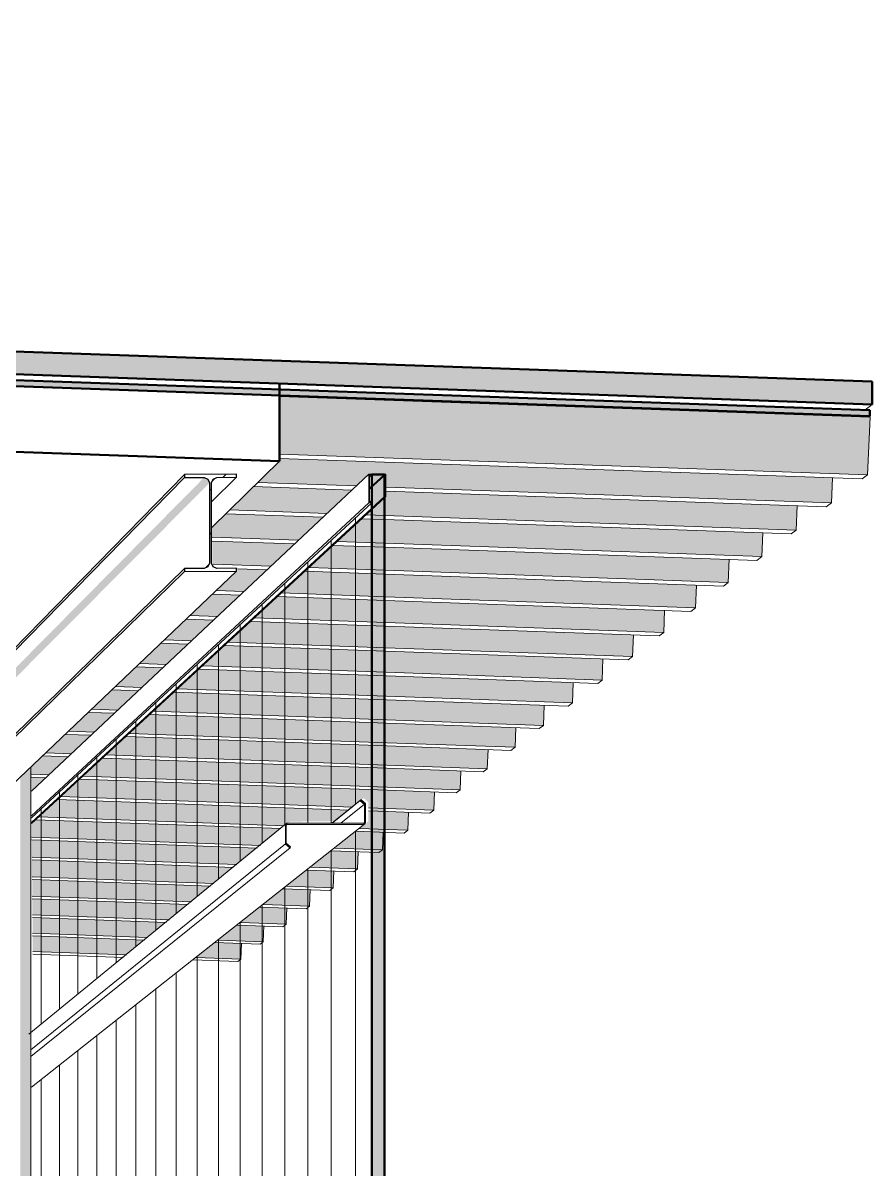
# Model space of a CAD drawing. Header units: inches. Extents: x 27328 to 52026, y -4075 to 4147.
# Drawn here: x 49625.6485 to 49625.7178, y 60.1207 to 60.2142 of the extents above; entities that cross this region are included whole.
import ezdxf

# ---------------------------------------------------------------- set-up
doc = ezdxf.new("R2010")
doc.units = ezdxf.units.IN
doc.header["$MEASUREMENT"] = 0
for name, color, linetype, lineweight in [('A-CLNG', 13, 'Continuous', 9), ('A-GLAZ-CURT', 52, 'Continuous', 9), ('A-GLAZ-CWMG', 51, 'Continuous', 9), ('A-ROOF', 132, 'Continuous', 9), ('A-WALL', 113, 'Continuous', 9), ('A-WALL-PATT', 111, 'Continuous', 9), ('S-BEAM', 12, 'Continuous', 9)]:
    doc.layers.add(name, color=color, linetype=linetype, lineweight=lineweight)

# ---------------------------------------------------------------- blocks, each defined once
blk = doc.blocks.new('FP_191-mezzanine - perspective')
at = {"layer": 'A-WALL-PATT'}
for p, q in [((23036.039982, 60.150425), (23036.039982, 60.173779)), ((23036.038023, 60.148893), (23036.038023, 60.171966)), ((23036.036105, 60.148893), (23036.036105, 60.17019)), ((23036.034226, 60.148738), (23036.034226, 60.16845)), ((23036.032384, 60.147231), (23036.032384, 60.166746)), ((23036.03058, 60.145755), (23036.03058, 60.165076)), ((23036.028812, 60.144307), (23036.028812, 60.163439)), ((23036.027078, 60.142896), (23036.027078, 60.161834)), ((23036.025378, 60.141507), (23036.025378, 60.16026)), ((23036.02371, 60.140144), (23036.02371, 60.158717)), ((23036.022075, 60.138807), (23036.022075, 60.157203)), ((23036.02047, 60.137495), (23036.02047, 60.155718)), ((23036.018896, 60.136209), (23036.018896, 60.15426)), ((23036.01735, 60.134945), (23036.01735, 60.15283)), ((23036.015833, 60.133706), (23036.015833, 60.151425)), ((23036.014344, 60.132488), (23036.014344, 60.150047)), ((23036.039982, 60.119239), (23036.039982, 60.148233)), ((23036.038023, 60.117995), (23036.038023, 60.146687)), ((23036.036105, 60.117631), (23036.036105, 60.145174)), ((23036.034226, 60.117502), (23036.034226, 60.143691)), ((23036.032384, 60.116312), (23036.032384, 60.142238)), ((23036.03058, 60.115147), (23036.03058, 60.140815)), ((23036.028812, 60.114004), (23036.028812, 60.139412)), ((23036.027078, 60.112885), (23036.027078, 60.138043)), ((23036.025378, 60.111786), (23036.025378, 60.136701)), ((23036.02371, 60.110709), (23036.02371, 60.135385)), ((23036.022075, 60.109653), (23036.022075, 60.134093)), ((23036.02047, 60.108617), (23036.02047, 60.132826)), ((23036.018896, 60.1076), (23036.018896, 60.131583)), ((23036.01735, 60.106601), (23036.01735, 60.130363)), ((23036.015833, 60.105621), (23036.015833, 60.129165)), ((23036.014344, 60.104659), (23036.014344, 60.127989)), ((23036.039982, 60.08637), (23036.039982, 60.117102)), ((23036.038023, 60.08637), (23036.038023, 60.11588)), ((23036.036105, 60.08637), (23036.036105, 60.114683)), ((23036.034226, 60.086265), (23036.034226, 60.113511)), ((23036.032384, 60.085477), (23036.032384, 60.112362)), ((23036.03058, 60.08462), (23036.03058, 60.111237)), ((23036.028812, 60.083781), (23036.028812, 60.110134)), ((23036.027078, 60.082959), (23036.027078, 60.109052)), ((23036.025378, 60.082152), (23036.025378, 60.107991)), ((23036.02371, 60.081361), (23036.02371, 60.106951)), ((23036.022075, 60.080585), (23036.022075, 60.105931)), ((23036.02047, 60.079823), (23036.02047, 60.10493)), ((23036.018896, 60.079076), (23036.018896, 60.103948)), ((23036.01735, 60.078343), (23036.01735, 60.102984)), ((23036.015833, 60.077623), (23036.015833, 60.102037)), ((23036.014344, 60.076916), (23036.014344, 60.101108))]:
    blk.add_line(p, q, dxfattribs=at)
blk = doc.blocks.new('FP_209-mezzanine - perspective')
at = {"layer": 'S-BEAM'}
for p, q in [((23036.029174, 60.177097), (23036.029421, 60.177344)), ((23036.028091, 60.176015), (23036.028242, 60.176166)), ((23036.028091, 60.172441), (23036.028242, 60.172591))]:
    blk.add_line(p, q, dxfattribs=at)

msp = doc.modelspace()

# ---------------------------------------------------------------- hatches: boundary and pattern name
at = {"layer": 'A-GLAZ-CWMG'}
msp.add_hatch(color=256, dxfattribs=at).paths.add_polyline_path([(49625.676774, 60.175018), (49625.677005, 60.175019), (49625.677005, 60.175181), (49625.676964, 60.175181), (49625.676964, 60.175059), (49625.676815, 60.175058), (49625.676815, 60.177324), (49625.67812, 60.177332), (49625.67812, 60.175577), (49625.678161, 60.175536), (49625.678161, 60.177373), (49625.676774, 60.177364)], flags=0)
at = {"layer": 'A-ROOF', "lineweight": 13}
for points in [[(49625.717823, 60.18305), (49625.717823, 60.184917), (49624.883712, 60.214166), (49624.883712, 60.212351), (49625.683252, 60.184264)], [(49625.717629, 60.182084), (49625.717629, 60.182571), (49625.586572, 60.187177), (49625.586572, 60.186692), (49625.683252, 60.183292)]]:
    msp.add_hatch(color=256, dxfattribs=at).paths.add_polyline_path(points, flags=0)
at = {"layer": 'A-WALL', "transparency": 33554573}
msp.add_hatch(color=256, dxfattribs=at).paths.add_polyline_path([(49625.677005, 60.085), (49625.678032, 60.085003), (49625.678032, 60.177331), (49625.677005, 60.177325), (49625.677005, 60.087876)], flags=0)
at = {"layer": 'S-BEAM'}
for points in [[(49625.71746, 60.177303), (49625.71763, 60.182003), (49625.669475, 60.183696), (49625.669475, 60.178998), (49625.683252, 60.178511)], [(49625.714509, 60.175023), (49625.714595, 60.177068), (49625.669494, 60.178661), (49625.669494, 60.178443), (49625.667698, 60.17668), (49625.675745, 60.176395), (49625.676835, 60.17738), (49625.678182, 60.177388), (49625.678182, 60.176309), (49625.683273, 60.176129)], [(49625.64339, 60.156171), (49625.663774, 60.176649), (49625.663638, 60.176962), (49625.663319, 60.177078), (49625.642997, 60.15656), (49625.643215, 60.156494), (49625.643217, 60.156493), (49625.643353, 60.156337), (49625.643383, 60.156238)], [(49625.663928, 60.17665), (49625.664355, 60.177088), (49625.664055, 60.176962), (49625.663928, 60.176651)], [(49625.678072, 60.173992), (49625.678072, 60.175447), (49625.676551, 60.174046), (49625.677045, 60.174028)], [(49625.678091, 60.171727), (49625.678091, 60.173671), (49625.676221, 60.173738), (49625.674189, 60.171866), (49625.677063, 60.171764)], [(49625.67811, 60.169519), (49625.67811, 60.171415), (49625.673867, 60.171566), (49625.671886, 60.16974), (49625.677082, 60.169555)], [(49625.663317, 60.169668), (49625.663346, 60.169674), (49625.663644, 60.169797), (49625.663774, 60.170111), (49625.663317, 60.169668)], [(49625.678128, 60.167364), (49625.678128, 60.169214), (49625.671571, 60.169447), (49625.669638, 60.167667), (49625.6771, 60.1674)], [(49625.678145, 60.16526), (49625.678145, 60.167066), (49625.669331, 60.167381), (49625.667445, 60.165643), (49625.677117, 60.165297)], [(49625.678162, 60.163207), (49625.678162, 60.16497), (49625.667145, 60.165364), (49625.665304, 60.163668), (49625.677134, 60.163244)], [(49625.678179, 60.161202), (49625.678179, 60.162923), (49625.665012, 60.163395), (49625.663214, 60.161739), (49625.677151, 60.161239)], [(49625.678196, 60.159243), (49625.678196, 60.160924), (49625.662928, 60.161472), (49625.661172, 60.159855), (49625.677167, 60.15928)], [(49625.678212, 60.157329), (49625.678212, 60.158971), (49625.660893, 60.159595), (49625.659178, 60.158015), (49625.677183, 60.157366)], [(49625.678227, 60.155458), (49625.678227, 60.157063), (49625.658905, 60.15776), (49625.657245, 60.156216), (49625.677199, 60.155495)], [(49625.678242, 60.153629), (49625.678242, 60.155199), (49625.656961, 60.155967), (49625.655323, 60.154458), (49625.677214, 60.153666)], [(49625.678257, 60.151841), (49625.678257, 60.153375), (49625.655062, 60.154215), (49625.65346, 60.152739), (49625.677229, 60.151878)], [(49625.678272, 60.150092), (49625.678272, 60.151593), (49625.653205, 60.152501), (49625.651639, 60.151058), (49625.675424, 60.150195), (49625.676351, 60.150936), (49625.676726, 60.150592), (49625.676726, 60.150148), (49625.677243, 60.150129)], [(49625.67994, 60.14832), (49625.680002, 60.149786), (49625.678286, 60.149849), (49625.678286, 60.14838)], [(49625.649195, 60.131766), (49625.669964, 60.148736), (49625.669999, 60.148822), (49625.649195, 60.131794)]]:
    msp.add_hatch(color=256, dxfattribs=at).paths.add_polyline_path(points, flags=0)
h = msp.add_hatch(color=256, dxfattribs=at)
h.paths.add_polyline_path([(49625.649195, 59.965569), (49625.649195, 60.033982), (49625.648328, 60.033978), (49625.648346, 59.96557), (49625.648494, 59.96557)], flags=0)
h.paths.add_polyline_path([(49625.637938, 59.965582), (49625.637938, 60.033271), (49625.637612, 60.034903), (49625.636691, 60.035099), (49625.637072, 60.033185), (49625.637072, 59.965583), (49625.637889, 59.965582)], flags=0)
h.paths.add_polyline_path([(49624.96975, 59.966921), (49624.96975, 60.032441), (49624.98381, 60.109619), (49624.983716, 60.109796), (49624.98323, 60.111053), (49624.968923, 60.032517), (49624.968923, 59.966922), (49624.968976, 59.966922)], flags=0)
h.paths.add_polyline_path([(49624.959005, 59.966934), (49624.959005, 60.181831), (49624.958179, 60.181861), (49624.958179, 60.047534), (49624.958499, 60.047489), (49624.958492, 60.045468), (49624.958592, 60.045468), (49624.958592, 60.020838), (49624.958667, 60.020654), (49624.958592, 60.02059), (49624.958592, 59.966934)], flags=0)
h.paths.add_polyline_path([(49625.648757, 60.058163), (49625.648762, 60.066717), (49625.648762, 60.076321), (49625.649195, 60.076526), (49625.649179, 60.153455), (49625.648328, 60.152646), (49625.648341, 60.059208), (49625.64874, 60.058206)], flags=0)
h.paths.add_polyline_path([(49625.631092, 60.063151), (49625.631011, 60.064974), (49625.631011, 60.067979), (49625.62827, 60.081713), (49625.62827, 60.077292), (49625.631056, 60.063332)], flags=0)
h.paths.add_polyline_path([(49624.985468, 60.123336), (49624.98631, 60.12334), (49624.990706, 60.147474), (49624.98986, 60.147447), (49624.985482, 60.123413)], flags=0)
h = msp.add_hatch(color=256, dxfattribs=at)
h.paths.add_polyline_path([(49625.711632, 60.172801), (49625.711716, 60.174794), (49625.678201, 60.175981), (49625.678201, 60.175566), (49625.678072, 60.175447), (49625.678072, 60.173992), (49625.683292, 60.173806)], flags=0)
h.paths.add_polyline_path([(49625.673363, 60.174159), (49625.675412, 60.176079), (49625.667379, 60.176364), (49625.665419, 60.174441), (49625.673219, 60.174164)], flags=0)
h.paths.add_polyline_path([(49625.67812, 60.175565), (49625.678201, 60.175566), (49625.67816, 60.175606), (49625.67812, 60.175566)], flags=0)
h = msp.add_hatch(color=256, dxfattribs=at)
h.paths.add_polyline_path([(49625.708827, 60.170634), (49625.708909, 60.172577), (49625.678091, 60.173671), (49625.678091, 60.171727), (49625.683312, 60.171542)], flags=0)
h.paths.add_polyline_path([(49625.671041, 60.171978), (49625.673038, 60.173851), (49625.665108, 60.174132), (49625.66398, 60.173017), (49625.66398, 60.172229), (49625.670899, 60.171983)], flags=0)
h = msp.add_hatch(color=256, dxfattribs=at)
h.paths.add_polyline_path([(49625.706092, 60.168522), (49625.706172, 60.170417), (49625.67811, 60.171415), (49625.67811, 60.169519), (49625.683331, 60.169333)], flags=0)
h.paths.add_polyline_path([(49625.668777, 60.169851), (49625.670724, 60.171677), (49625.663997, 60.171917), (49625.663998, 60.170166), (49625.664059, 60.170019), (49625.668636, 60.169856)], flags=0)
h = msp.add_hatch(color=256, dxfattribs=at)
h.paths.add_polyline_path([(49625.703424, 60.16646), (49625.703502, 60.168309), (49625.678128, 60.169214), (49625.678128, 60.167364), (49625.683349, 60.167177)], flags=0)
h.paths.add_polyline_path([(49625.666568, 60.167776), (49625.668468, 60.169558), (49625.666055, 60.169644), (49625.66603, 60.169478), (49625.664323, 60.167857), (49625.666429, 60.167781)], flags=0)
h = msp.add_hatch(color=256, dxfattribs=at)
h.paths.add_polyline_path([(49625.70082, 60.164449), (49625.700896, 60.166253), (49625.678145, 60.167066), (49625.678145, 60.16526), (49625.683367, 60.165074)], flags=0)
h.paths.add_polyline_path([(49625.664412, 60.165752), (49625.666266, 60.16749), (49625.664025, 60.16757), (49625.662194, 60.165831), (49625.664275, 60.165757)], flags=0)
h = msp.add_hatch(color=256, dxfattribs=at)
h.paths.add_polyline_path([(49625.698279, 60.162486), (49625.698353, 60.164247), (49625.678162, 60.16497), (49625.678162, 60.163207), (49625.683384, 60.16302)], flags=0)
h.paths.add_polyline_path([(49625.662308, 60.163775), (49625.664117, 60.165472), (49625.661903, 60.165551), (49625.660116, 60.163854), (49625.662172, 60.16378)], flags=0)
h = msp.add_hatch(color=256, dxfattribs=at)
h.paths.add_polyline_path([(49625.695797, 60.160569), (49625.695869, 60.162289), (49625.678179, 60.162923), (49625.678179, 60.161202), (49625.683402, 60.161014)], flags=0)
h.paths.add_polyline_path([(49625.660253, 60.161845), (49625.66202, 60.163502), (49625.659832, 60.163581), (49625.658088, 60.161923), (49625.660119, 60.16185)], flags=0)
h = msp.add_hatch(color=256, dxfattribs=at)
h.paths.add_polyline_path([(49625.693373, 60.158697), (49625.693444, 60.160376), (49625.678196, 60.160924), (49625.678196, 60.159243), (49625.683418, 60.159055)], flags=0)
h.paths.add_polyline_path([(49625.658246, 60.159961), (49625.659972, 60.161579), (49625.65781, 60.161656), (49625.656106, 60.160038), (49625.658113, 60.159965)], flags=0)
h = msp.add_hatch(color=256, dxfattribs=at)
h.paths.add_polyline_path([(49625.691005, 60.156868), (49625.691074, 60.158508), (49625.678212, 60.158971), (49625.678212, 60.157329), (49625.683435, 60.15714)], flags=0)
h.paths.add_polyline_path([(49625.656285, 60.158119), (49625.657971, 60.1597), (49625.655835, 60.159777), (49625.65417, 60.158195), (49625.656154, 60.158124)], flags=0)
h = msp.add_hatch(color=256, dxfattribs=at)
h.paths.add_polyline_path([(49625.688692, 60.15508), (49625.688759, 60.156684), (49625.678227, 60.157063), (49625.678227, 60.155458), (49625.683451, 60.155269)], flags=0)
h.paths.add_polyline_path([(49625.654369, 60.15632), (49625.656017, 60.157864), (49625.653905, 60.15794), (49625.652278, 60.156395), (49625.65424, 60.156324)], flags=0)
h = msp.add_hatch(color=256, dxfattribs=at)
h.paths.add_polyline_path([(49625.68643, 60.153333), (49625.686496, 60.154901), (49625.678242, 60.155199), (49625.678242, 60.153629), (49625.683466, 60.15344)], flags=0)
h.paths.add_polyline_path([(49625.652496, 60.15456), (49625.654106, 60.15607), (49625.652008, 60.156136), (49625.650429, 60.154635), (49625.652368, 60.154565)], flags=0)
h = msp.add_hatch(color=256, dxfattribs=at)
h.paths.add_polyline_path([(49625.684218, 60.151625), (49625.684283, 60.153157), (49625.678257, 60.153343), (49625.678257, 60.151841), (49625.683482, 60.151652)], flags=0)
h.paths.add_polyline_path([(49625.650665, 60.152841), (49625.652239, 60.154317), (49625.650175, 60.154391), (49625.649237, 60.1535), (49625.649237, 60.152892), (49625.650538, 60.152845)], flags=0)
h = msp.add_hatch(color=256, dxfattribs=at)
h.paths.add_polyline_path([(49625.682056, 60.149954), (49625.682119, 60.151453), (49625.678272, 60.151593), (49625.678272, 60.150092)], flags=0)
h.paths.add_polyline_path([(49625.64925, 60.151511), (49625.650414, 60.152602), (49625.64925, 60.152644), (49625.64925, 60.151635)], flags=0)
h = msp.add_hatch(color=256, dxfattribs=at)
h.paths.add_polyline_path([(49625.678286, 60.14838), (49625.678286, 60.149849), (49625.67674, 60.149905), (49625.676725, 60.149062), (49625.676653, 60.148972), (49625.676007, 60.148463), (49625.677257, 60.148418)], flags=0)
h.paths.add_polyline_path([(49625.669884, 60.148686), (49625.670246, 60.148977), (49625.670296, 60.148931), (49625.670331, 60.14898), (49625.670331, 60.149016), (49625.674011, 60.149062), (49625.675124, 60.149963), (49625.651388, 60.150825), (49625.649856, 60.149414), (49625.666036, 60.148826)], flags=0)
h.paths.add_polyline_path([(49625.670296, 60.148931), (49625.670245, 60.14898), (49625.670315, 60.148977), (49625.670302, 60.148945)], flags=0)
h = msp.add_hatch(color=256, dxfattribs=at)
h.paths.add_polyline_path([(49625.67787, 60.146721), (49625.67793, 60.148156), (49625.675722, 60.148236), (49625.67398, 60.146863), (49625.677271, 60.146743)], flags=0)
h.paths.add_polyline_path([(49625.667923, 60.147083), (49625.669608, 60.148458), (49625.649612, 60.149185), (49625.649274, 60.148875), (49625.649274, 60.147762), (49625.666049, 60.147152)], flags=0)
h = msp.add_hatch(color=256, dxfattribs=at)
h.paths.add_polyline_path([(49625.675844, 60.145156), (49625.675903, 60.146561), (49625.673701, 60.146641), (49625.671996, 60.145297), (49625.674877, 60.145192)], flags=0)
h.paths.add_polyline_path([(49625.666004, 60.145515), (49625.667653, 60.146861), (49625.649286, 60.14753), (49625.649286, 60.146125), (49625.660713, 60.145708)], flags=0)
h = msp.add_hatch(color=256, dxfattribs=at)
h.paths.add_polyline_path([(49625.673861, 60.143625), (49625.673919, 60.144999), (49625.671723, 60.145079), (49625.670054, 60.143764), (49625.670624, 60.143743)], flags=0)
h.paths.add_polyline_path([(49625.664126, 60.14398), (49625.66574, 60.145297), (49625.649298, 60.145897), (49625.649298, 60.144522), (49625.65889, 60.144171)], flags=0)
h = msp.add_hatch(color=256, dxfattribs=at)
h.paths.add_polyline_path([(49625.67192, 60.142125), (49625.671976, 60.143471), (49625.669786, 60.143551), (49625.668152, 60.142263), (49625.670637, 60.142172)], flags=0)
h.paths.add_polyline_path([(49625.662286, 60.142477), (49625.663867, 60.143767), (49625.64931, 60.144298), (49625.64931, 60.142952), (49625.661082, 60.142521)], flags=0)
h = msp.add_hatch(color=256, dxfattribs=at)
h.paths.add_polyline_path([(49625.670018, 60.140656), (49625.670074, 60.141974), (49625.66789, 60.142054), (49625.66629, 60.140793), (49625.667805, 60.140737)], flags=0)
h.paths.add_polyline_path([(49625.660485, 60.141005), (49625.662033, 60.142268), (49625.649321, 60.142733), (49625.649321, 60.141414), (49625.65768, 60.141108)], flags=0)
h = msp.add_hatch(color=256, dxfattribs=at)
h.paths.add_polyline_path([(49625.668156, 60.139217), (49625.66821, 60.140508), (49625.666033, 60.140588), (49625.664466, 60.139353), (49625.666581, 60.139275)], flags=0)
h.paths.add_polyline_path([(49625.65872, 60.139563), (49625.660237, 60.1408), (49625.649332, 60.1412), (49625.649332, 60.139908), (49625.654349, 60.139724)], flags=0)
h = msp.add_hatch(color=256, dxfattribs=at)
h.paths.add_polyline_path([(49625.666331, 60.137808), (49625.666384, 60.139073), (49625.664214, 60.139152), (49625.662678, 60.137942), (49625.666123, 60.137815)], flags=0)
h.paths.add_polyline_path([(49625.656992, 60.138151), (49625.658477, 60.139363), (49625.649343, 60.139698), (49625.649343, 60.138431), (49625.65197, 60.138335)], flags=0)

# ---------------------------------------------------------------- linework, layer by layer
at = {"layer": 'A-CLNG', "lineweight": 50}
for p, q in [((49624.892213, 60.205898), (49625.669474, 60.178427)), ((49625.669474, 60.178427), (49625.669474, 60.184748))]:
    msp.add_line(p, q, dxfattribs=at)
at = {"layer": 'A-CLNG', "lineweight": 13}
msp.add_line((49625.663969, 60.173016), (49625.669474, 60.178427), dxfattribs=at)
at = {"layer": 'A-GLAZ-CWMG'}
for p, q in [((49625.676774, 60.177364), (49625.649238, 60.151502)), ((49625.676825, 60.176124), (49625.678033, 60.17725)), ((49625.67804, 60.177257), (49625.67812, 60.177332)), ((49625.649246, 60.148952), (49625.678033, 60.175533)), ((49625.649246, 60.148918), (49625.678033, 60.175493)), ((49625.649246, 60.148855), (49625.678033, 60.175418)), ((49625.67683, 60.175056), (49625.676964, 60.175181)), ((49625.678033, 60.175533), (49625.67808, 60.175576)), ((49625.678033, 60.175418), (49625.678161, 60.175536)), ((49625.678033, 60.175493), (49625.67808, 60.175536)), ((49625.67808, 60.175539), (49625.67812, 60.175577)), ((49625.649238, 60.149498), (49625.676774, 60.175018)), ((49625.656355, 60.155904), (49625.677005, 60.175019)), ((49625.649239, 60.149318), (49625.656355, 60.155904))]:
    msp.add_line(p, q, dxfattribs=at)
at = {"layer": 'A-GLAZ-CWMG', "lineweight": 20}
for p, q in [((49625.678161, 60.177373), (49625.676774, 60.177364)), ((49625.676774, 60.177364), (49625.676774, 60.175018)), ((49625.676815, 60.177324), (49625.67812, 60.177332)), ((49625.676815, 60.175058), (49625.676815, 60.177324)), ((49625.67812, 60.177332), (49625.67812, 60.175577)), ((49625.678161, 60.175536), (49625.678161, 60.177373)), ((49625.677005, 60.175181), (49625.676964, 60.175181)), ((49625.676964, 60.175181), (49625.676964, 60.175059)), ((49625.677005, 60.175019), (49625.677005, 60.175181)), ((49625.67812, 60.175577), (49625.67808, 60.175576)), ((49625.67808, 60.175576), (49625.67808, 60.175536)), ((49625.67808, 60.175536), (49625.678161, 60.175536)), ((49625.676774, 60.175018), (49625.677005, 60.175019)), ((49625.676964, 60.175059), (49625.676815, 60.175058))]:
    msp.add_line(p, q, dxfattribs=at)
at = {"layer": 'A-ROOF', "lineweight": 50}
for p, q in [((49625.717823, 60.184917), (49624.883712, 60.214166)), ((49624.883712, 60.212351), (49625.717823, 60.18305)), ((49625.717629, 60.182571), (49625.586572, 60.187177)), ((49625.586572, 60.186692), (49625.717629, 60.182084)), ((49625.717823, 60.18305), (49625.717823, 60.184917)), ((49625.717629, 60.182084), (49625.717629, 60.182571))]:
    msp.add_line(p, q, dxfattribs=at)
at = {"layer": 'A-ROOF', "lineweight": 13}
for p, q in [((49625.717242, 60.182587), (49625.717823, 60.18305)), ((49625.717531, 60.182006), (49625.717629, 60.182084))]:
    msp.add_line(p, q, dxfattribs=at)
at = {"layer": 'A-WALL', "lineweight": 13}
for p, q in [((49625.677005, 60.177325), (49625.676816, 60.177148)), ((49625.676824, 60.176204), (49625.678032, 60.177331))]:
    msp.add_line(p, q, dxfattribs=at)
at = {"layer": 'A-WALL', "lineweight": 50}
for p, q in [((49625.678032, 60.177331), (49625.677005, 60.177325)), ((49625.677005, 60.177325), (49625.677005, 60.085)), ((49625.678032, 60.085003), (49625.678032, 60.177331))]:
    msp.add_line(p, q, dxfattribs=at)
at = {"layer": 'S-BEAM'}
for p, q in [((49625.669475, 60.183696), (49625.717658, 60.182002)), ((49625.717658, 60.182002), (49625.71746, 60.177303)), ((49625.669475, 60.178998), (49625.71746, 60.177303)), ((49625.669478, 60.178649), (49625.717027, 60.176969)), ((49625.661734, 60.177324), (49625.641588, 60.156769)), ((49625.661734, 60.177078), (49625.641588, 60.156552)), ((49625.665965, 60.177104), (49625.663941, 60.17509)), ((49625.714595, 60.177068), (49625.714509, 60.175023)), ((49625.71746, 60.177303), (49625.717027, 60.176969)), ((49625.667364, 60.176352), (49625.675395, 60.176067)), ((49625.667698, 60.17668), (49625.675745, 60.176395)), ((49625.678182, 60.176309), (49625.714509, 60.175023)), ((49625.678185, 60.175968), (49625.714087, 60.174697)), ((49625.665419, 60.174441), (49625.673363, 60.174159)), ((49625.711716, 60.174794), (49625.711632, 60.172801)), ((49625.714509, 60.175023), (49625.714087, 60.174697)), ((49625.665093, 60.17412), (49625.673023, 60.173839)), ((49625.676205, 60.173726), (49625.678075, 60.17366)), ((49625.676551, 60.174046), (49625.678072, 60.173992)), ((49625.678072, 60.173992), (49625.711632, 60.172801)), ((49625.678075, 60.17366), (49625.711221, 60.172483)), ((49625.708909, 60.172577), (49625.708827, 60.170634)), ((49625.711632, 60.172801), (49625.711221, 60.172483)), ((49625.66398, 60.172229), (49625.671041, 60.171978)), ((49625.663983, 60.171905), (49625.670709, 60.171666)), ((49625.673851, 60.171554), (49625.678094, 60.171403)), ((49625.674189, 60.171866), (49625.678091, 60.171727)), ((49625.678091, 60.171727), (49625.708827, 60.170634)), ((49625.678094, 60.171403), (49625.708426, 60.170325)), ((49625.708827, 60.170634), (49625.708426, 60.170325)), ((49625.641588, 60.149991), (49625.661734, 60.169656)), ((49625.664059, 60.170019), (49625.668777, 60.169851)), ((49625.666041, 60.169633), (49625.668453, 60.169547)), ((49625.671886, 60.16974), (49625.67811, 60.169519)), ((49625.706172, 60.170417), (49625.706092, 60.168522)), ((49625.661734, 60.169411), (49625.641588, 60.149774)), ((49625.665965, 60.169435), (49625.645326, 60.149793)), ((49625.671556, 60.169436), (49625.678112, 60.169203)), ((49625.67811, 60.169519), (49625.706092, 60.168522)), ((49625.678112, 60.169203), (49625.705701, 60.168219)), ((49625.664323, 60.167857), (49625.666568, 60.167776)), ((49625.703502, 60.168309), (49625.703424, 60.16646)), ((49625.706092, 60.168522), (49625.705701, 60.168219)), ((49625.664011, 60.16756), (49625.666252, 60.16748)), ((49625.669317, 60.16737), (49625.67813, 60.167055)), ((49625.669638, 60.167667), (49625.678128, 60.167364)), ((49625.678128, 60.167364), (49625.703424, 60.16646)), ((49625.67813, 60.167055), (49625.703042, 60.166166)), ((49625.662194, 60.165831), (49625.664412, 60.165752)), ((49625.700896, 60.166253), (49625.70082, 60.164449)), ((49625.703424, 60.16646), (49625.703042, 60.166166)), ((49625.66189, 60.165541), (49625.664103, 60.165462)), ((49625.667131, 60.165354), (49625.678148, 60.164959)), ((49625.667445, 60.165643), (49625.678145, 60.16526)), ((49625.678145, 60.16526), (49625.70082, 60.164449)), ((49625.678148, 60.164959), (49625.700448, 60.164161)), ((49625.698353, 60.164247), (49625.698279, 60.162486)), ((49625.70082, 60.164449), (49625.700448, 60.164161)), ((49625.659819, 60.163571), (49625.662006, 60.163493)), ((49625.660116, 60.163854), (49625.662308, 60.163775)), ((49625.664998, 60.163385), (49625.678165, 60.162913)), ((49625.665304, 60.163668), (49625.678162, 60.163207)), ((49625.678162, 60.163207), (49625.698279, 60.162486)), ((49625.678165, 60.162913), (49625.697915, 60.162205)), ((49625.695869, 60.162289), (49625.695797, 60.160569)), ((49625.698279, 60.162486), (49625.697915, 60.162205)), ((49625.657797, 60.161647), (49625.659959, 60.161569)), ((49625.658088, 60.161923), (49625.660253, 60.161845)), ((49625.662915, 60.161463), (49625.678182, 60.160915)), ((49625.663214, 60.161739), (49625.678179, 60.161202)), ((49625.678179, 60.161202), (49625.695797, 60.160569)), ((49625.678182, 60.160915), (49625.695442, 60.160295)), ((49625.693444, 60.160376), (49625.693373, 60.158697)), ((49625.695797, 60.160569), (49625.695442, 60.160295)), ((49625.655822, 60.159768), (49625.657959, 60.159691)), ((49625.656106, 60.160038), (49625.658246, 60.159961)), ((49625.66088, 60.159586), (49625.678198, 60.158962)), ((49625.661172, 60.159855), (49625.678196, 60.159243)), ((49625.678196, 60.159243), (49625.693373, 60.158697)), ((49625.678198, 60.158962), (49625.693026, 60.158429)), ((49625.691074, 60.158508), (49625.691005, 60.156868)), ((49625.693373, 60.158697), (49625.693026, 60.158429)), ((49625.653893, 60.157932), (49625.656004, 60.157855)), ((49625.65417, 60.158195), (49625.656285, 60.158119)), ((49625.658892, 60.157751), (49625.678214, 60.157055)), ((49625.659178, 60.158015), (49625.678212, 60.157329)), ((49625.678212, 60.157329), (49625.691005, 60.156868)), ((49625.678214, 60.157055), (49625.690666, 60.156606)), ((49625.688759, 60.156684), (49625.688692, 60.15508)), ((49625.691005, 60.156868), (49625.690666, 60.156606)), ((49625.652007, 60.156137), (49625.654095, 60.156062)), ((49625.652278, 60.156395), (49625.654369, 60.15632)), ((49625.65695, 60.155959), (49625.678229, 60.15519)), ((49625.657245, 60.156216), (49625.678227, 60.155458)), ((49625.650429, 60.154635), (49625.652496, 60.15456)), ((49625.678227, 60.155458), (49625.688692, 60.15508)), ((49625.678229, 60.15519), (49625.68836, 60.154824)), ((49625.686496, 60.154901), (49625.68643, 60.153333)), ((49625.688692, 60.15508), (49625.68836, 60.154824)), ((49625.650164, 60.154383), (49625.652228, 60.154309)), ((49625.655051, 60.154206), (49625.678245, 60.153367)), ((49625.655323, 60.154458), (49625.678242, 60.153629)), ((49625.649195, 60.104086), (49625.649195, 60.153469)), ((49625.649237, 60.152892), (49625.650665, 60.152841)), ((49625.65346, 60.152739), (49625.678257, 60.151841)), ((49625.678242, 60.153629), (49625.68643, 60.153333)), ((49625.678245, 60.153367), (49625.686106, 60.153083)), ((49625.684283, 60.153157), (49625.684218, 60.151625)), ((49625.68643, 60.153333), (49625.686106, 60.153083)), ((49625.649239, 60.152636), (49625.650403, 60.152594)), ((49625.653194, 60.152493), (49625.678259, 60.151585)), ((49625.678257, 60.151841), (49625.684218, 60.151625)), ((49625.651639, 60.151058), (49625.675424, 60.150195)), ((49625.678259, 60.151585), (49625.683902, 60.15138)), ((49625.682119, 60.151453), (49625.682056, 60.149954)), ((49625.684218, 60.151625), (49625.683902, 60.15138)), ((49625.651378, 60.150817), (49625.675125, 60.149955)), ((49625.676113, 60.150785), (49625.673746, 60.148889)), ((49625.676067, 60.150731), (49625.673768, 60.148888)), ((49625.676417, 60.150441), (49625.674473, 60.14889)), ((49625.676726, 60.150148), (49625.678272, 60.150092)), ((49625.678272, 60.150092), (49625.682056, 60.149954)), ((49625.682056, 60.149954), (49625.681746, 60.149715)), ((49625.649601, 60.149178), (49625.669598, 60.148451)), ((49625.649856, 60.149414), (49625.669884, 60.148686)), ((49625.676728, 60.149897), (49625.678274, 60.149841)), ((49625.678274, 60.149841), (49625.681746, 60.149715)), ((49625.680002, 60.149786), (49625.67994, 60.14832)), ((49625.649041, 60.131692), (49625.670007, 60.148829)), ((49625.67644, 60.148844), (49625.649234, 60.127363)), ((49625.67571, 60.148229), (49625.678288, 60.148135)), ((49625.676007, 60.148463), (49625.678286, 60.14838)), ((49625.676417, 60.148938), (49625.676366, 60.148898)), ((49625.67793, 60.148156), (49625.67787, 60.146721)), ((49625.678286, 60.14838), (49625.67994, 60.14832)), ((49625.678288, 60.148135), (49625.679637, 60.148086)), ((49625.67994, 60.14832), (49625.679637, 60.148086)), ((49625.649195, 60.130408), (49625.669964, 60.147203)), ((49625.649274, 60.147762), (49625.667926, 60.147083)), ((49625.649276, 60.147523), (49625.667645, 60.146854)), ((49625.670338, 60.146892), (49625.649197, 60.129867)), ((49625.673687, 60.146634), (49625.677574, 60.146492)), ((49625.673978, 60.146863), (49625.67787, 60.146721)), ((49625.675903, 60.146561), (49625.675844, 60.145156)), ((49625.67787, 60.146721), (49625.677574, 60.146492)), ((49625.649286, 60.146125), (49625.666009, 60.145515)), ((49625.649288, 60.14589), (49625.665735, 60.14529)), ((49625.671993, 60.145297), (49625.675844, 60.145156)), ((49625.649298, 60.144522), (49625.664126, 60.14398)), ((49625.671708, 60.145072), (49625.675554, 60.144932)), ((49625.673919, 60.144999), (49625.673861, 60.143625)), ((49625.675844, 60.145156), (49625.675554, 60.144932)), ((49625.6493, 60.144292), (49625.663856, 60.14376)), ((49625.66977, 60.143544), (49625.673577, 60.143405)), ((49625.670049, 60.143764), (49625.673861, 60.143625)), ((49625.671976, 60.143471), (49625.67192, 60.142125)), ((49625.673861, 60.143625), (49625.673577, 60.143405)), ((49625.64931, 60.142952), (49625.662286, 60.142477)), ((49625.649311, 60.142727), (49625.662023, 60.142262)), ((49625.667873, 60.142048), (49625.671642, 60.14191)), ((49625.668146, 60.142263), (49625.67192, 60.142125)), ((49625.670074, 60.141974), (49625.670018, 60.140656)), ((49625.67192, 60.142125), (49625.671642, 60.14191)), ((49625.649321, 60.141414), (49625.660485, 60.141005)), ((49625.649323, 60.141193), (49625.660227, 60.140794)), ((49625.666023, 60.140582), (49625.669746, 60.140445)), ((49625.66629, 60.140793), (49625.670018, 60.140656)), ((49625.670018, 60.140656), (49625.669746, 60.140445)), ((49625.649332, 60.139908), (49625.65872, 60.139563)), ((49625.649334, 60.139692), (49625.658467, 60.139357)), ((49625.66821, 60.140508), (49625.668156, 60.139217)), ((49625.664204, 60.139146), (49625.667889, 60.139011)), ((49625.664466, 60.139353), (49625.668156, 60.139217)), ((49625.666384, 60.139073), (49625.666331, 60.137808)), ((49625.668156, 60.139217), (49625.667889, 60.139011)), ((49625.649343, 60.138431), (49625.656992, 60.138151)), ((49625.649344, 60.13822), (49625.656744, 60.137948)), ((49625.662678, 60.137942), (49625.666331, 60.137808)), ((49625.666331, 60.137808), (49625.666069, 60.137606)), ((49625.662422, 60.137739), (49625.666069, 60.137606))]:
    msp.add_line(p, q, dxfattribs=at)
at = {"layer": 'S-BEAM', "lineweight": 30}
for p, q in [((49625.665965, 60.177349), (49625.661734, 60.177324)), ((49625.661734, 60.177324), (49625.661734, 60.177078)), ((49625.661734, 60.177078), (49625.663329, 60.177088)), ((49625.66437, 60.177094), (49625.665965, 60.177104)), ((49625.665965, 60.177104), (49625.665965, 60.177349)), ((49625.663774, 60.176648), (49625.663774, 60.170111)), ((49625.663925, 60.170112), (49625.663925, 60.176649)), ((49625.663329, 60.169665), (49625.661734, 60.169656)), ((49625.661734, 60.169656), (49625.661734, 60.169411)), ((49625.665965, 60.169681), (49625.66437, 60.169671)), ((49625.665965, 60.169435), (49625.665965, 60.169681)), ((49625.661734, 60.169411), (49625.665965, 60.169435)), ((49625.676113, 60.150785), (49625.676067, 60.150731)), ((49625.676067, 60.150731), (49625.676417, 60.150441)), ((49625.676488, 60.150475), (49625.676113, 60.150785)), ((49625.676417, 60.150441), (49625.676417, 60.148938)), ((49625.676488, 60.148941), (49625.676488, 60.150475)), ((49625.669964, 60.148736), (49625.669964, 60.147203)), ((49625.670035, 60.147236), (49625.670035, 60.148738)), ((49625.676366, 60.14889), (49625.670086, 60.148858)), ((49625.670086, 60.148787), (49625.676366, 60.148819)), ((49625.669964, 60.147203), (49625.670338, 60.146892)), ((49625.670384, 60.146947), (49625.670035, 60.147236)), ((49625.670338, 60.146892), (49625.670384, 60.146947))]:
    msp.add_line(p, q, dxfattribs=at)
for points in [[(49625.663329, 60.177088, 0), (49625.663644, 60.17696, 0), (49625.663774, 60.176648, 0)], [(49625.663925, 60.176649, 0), (49625.664055, 60.176962, 0), (49625.66437, 60.177094, 0)], [(49625.663774, 60.170111, 0), (49625.663644, 60.169797, 0), (49625.663329, 60.169665, 0)], [(49625.66437, 60.169671, 0), (49625.664055, 60.169799, 0), (49625.663925, 60.170112, 0)], [(49625.670086, 60.148858, 0), (49625.669999, 60.148822, 0), (49625.669964, 60.148736, 0)], [(49625.670035, 60.148738, 0), (49625.670051, 60.148773, 0), (49625.670053, 60.148775, 0)], [(49625.676366, 60.148819, 0), (49625.676452, 60.148855, 0), (49625.676488, 60.148941, 0)], [(49625.676417, 60.148938, 0), (49625.676401, 60.148904, 0), (49625.676366, 60.14889, 0)]]:
    msp.add_polyline3d(points, dxfattribs=at)

# ---------------------------------------------------------------- block references
at = {"layer": 'A-GLAZ-CURT'}
msp.add_blockref('FP_191-mezzanine - perspective', (26589.635683, 0), dxfattribs=at)
at = {"layer": 'S-BEAM'}
msp.add_blockref('FP_209-mezzanine - perspective', (26589.635683, 0), dxfattribs=at)

doc.saveas('drawing.dxf')
